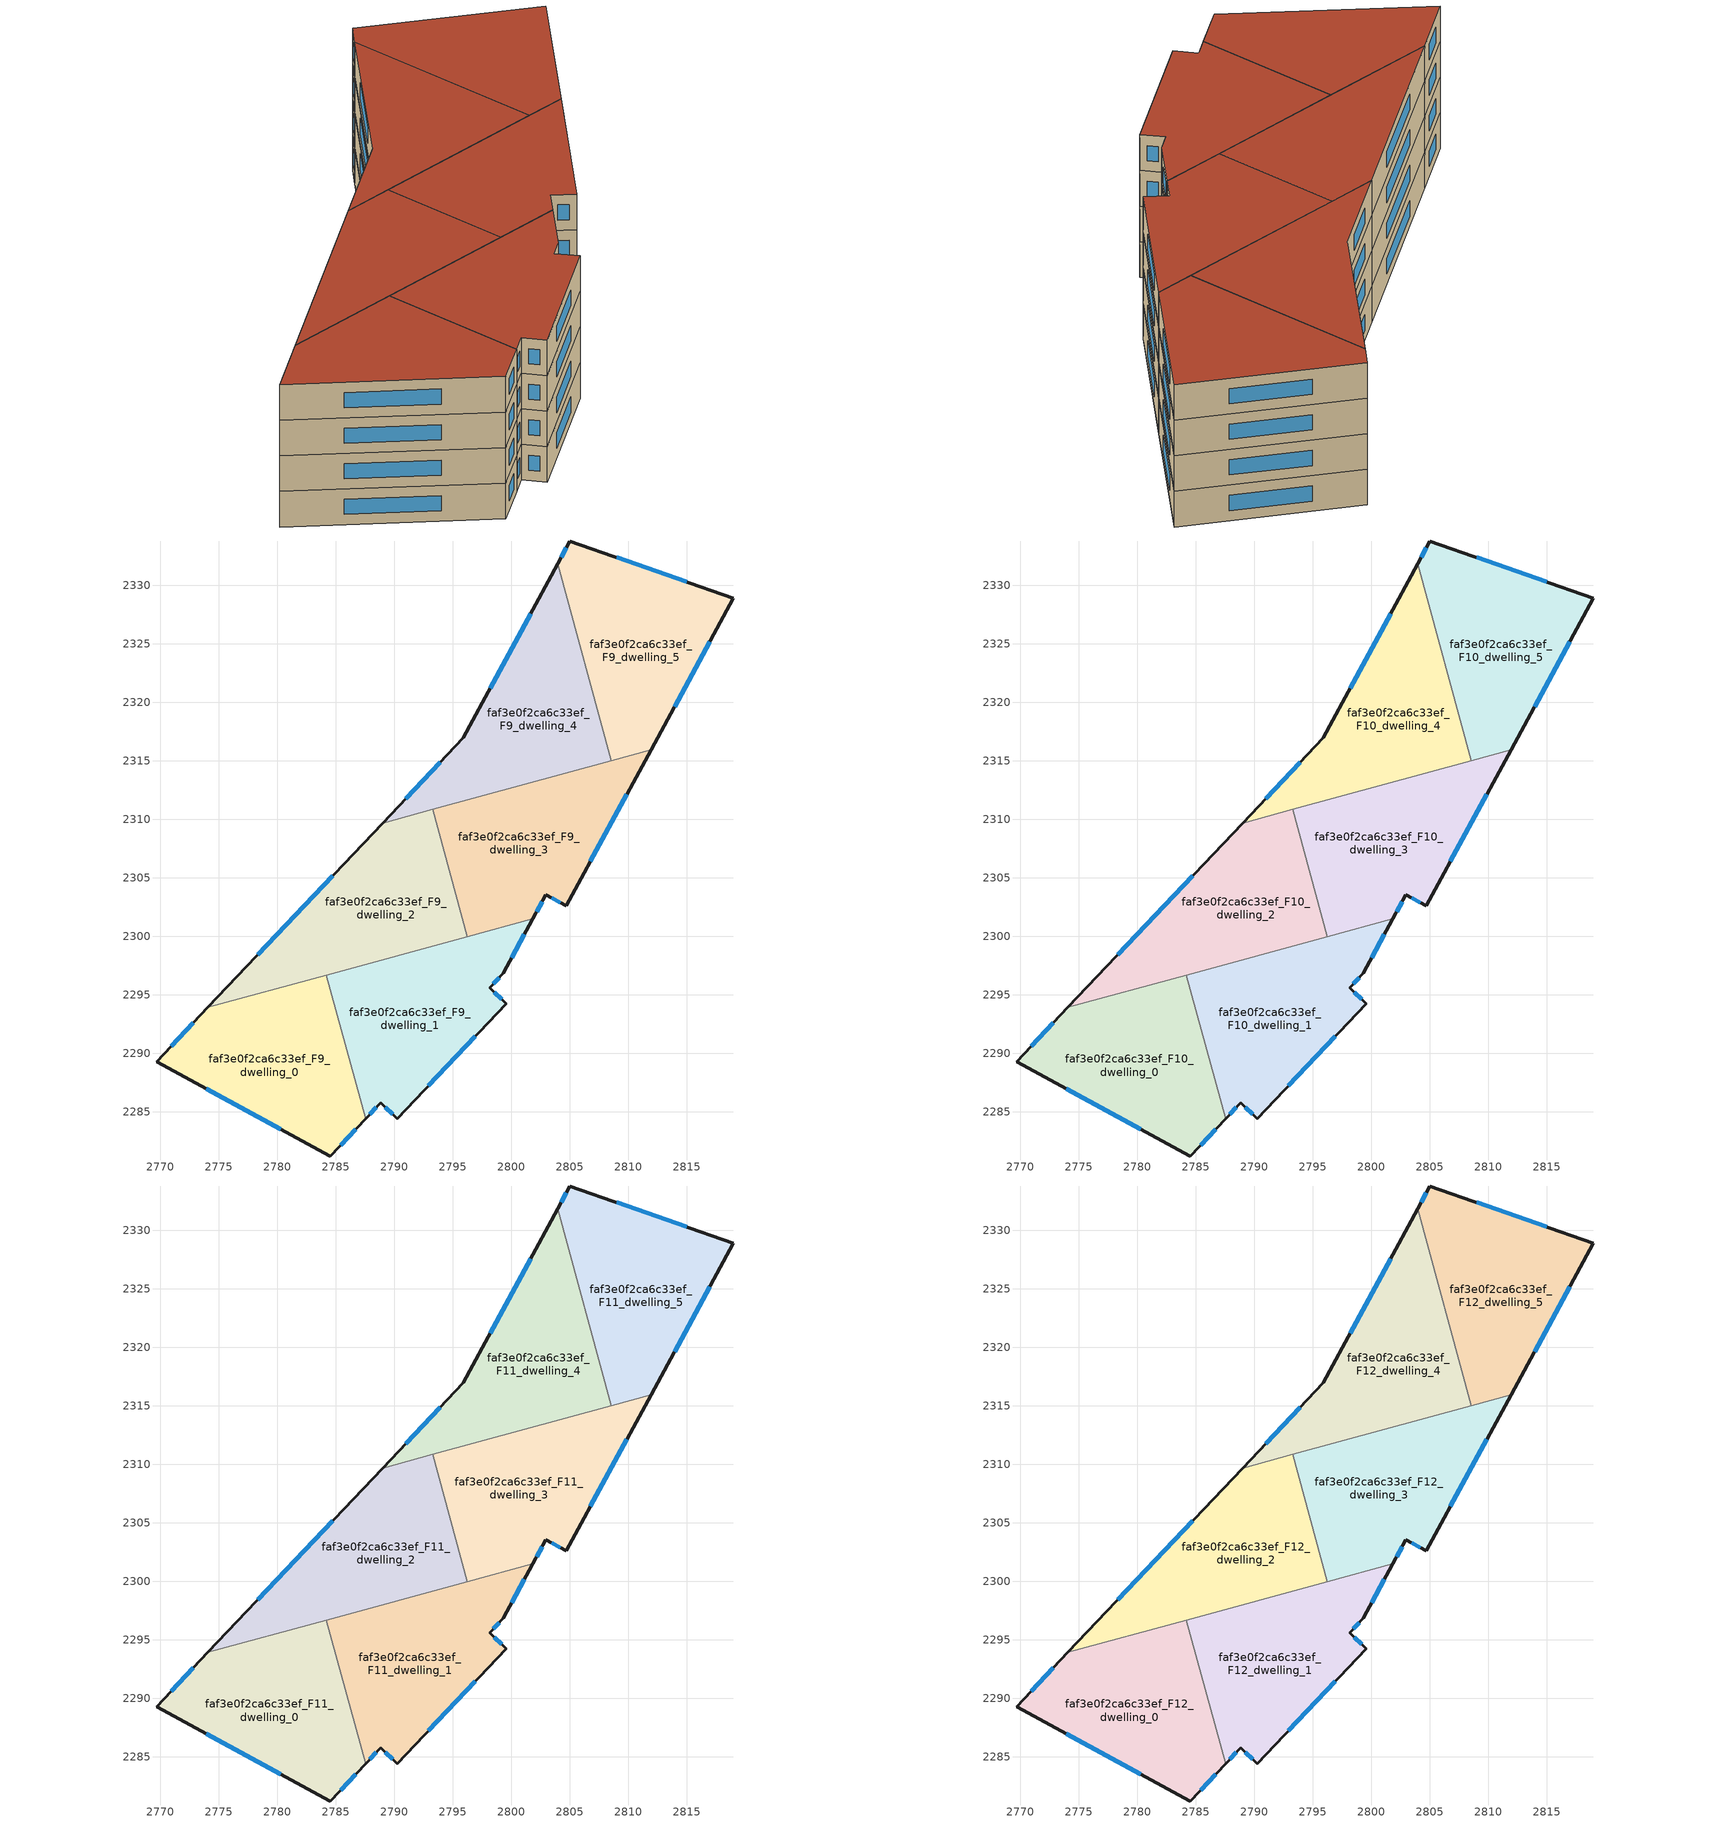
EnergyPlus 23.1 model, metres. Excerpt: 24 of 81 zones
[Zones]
faf3e0f2ca6c33ef_F9_dwelling_0
 floor to faf3e0f2ca6c33ef_F8_dwelling_0 (EU_floor_Construction): 2784.21,2296.68 2787.56,2284.4 2784.55,2281.22 2769.7,2289.29 2774.08,2293.91 z27
 wall outside (EU_wall_Construction): 2774.08,2293.91 2769.7,2289.29 2784.55,2281.22 2787.56,2284.4 z27:30
 wall to faf3e0f2ca6c33ef_F9_dwelling_1 (EU_wall_Construction): 2787.56,2284.4 2784.21,2296.68 z27:30
 wall to faf3e0f2ca6c33ef_F9_dwelling_2 (EU_wall_Construction): 2784.21,2296.68 2774.08,2293.91 z27:30
 window (EU_Window_Construction): 2772.83,2292.59 2770.95,2290.61 / 2785.41,2282.13 2786.7,2283.49 / 2773.94,2286.98 2780.31,2283.53 z27.86:29.14
faf3e0f2ca6c33ef_F9_dwelling_1
 floor to faf3e0f2ca6c33ef_F8_dwelling_1 (EU_floor_Construction): 2801.85,2301.49 2799.31,2296.83 2798.15,2295.59 2799.59,2294.25 2790.26,2284.4 2788.85,2285.76 2787.56,2284.4 2784.21,2296.68 z27
 wall outside (EU_wall_Construction): 2787.56,2284.4 2788.85,2285.76 2790.26,2284.4 2799.59,2294.25 2798.15,2295.59 2799.31,2296.83 2801.85,2301.49 z27:30
 wall to faf3e0f2ca6c33ef_F9_dwelling_3 (EU_wall_Construction): 2801.85,2301.49 2796.25,2299.96 z27:30
 wall to faf3e0f2ca6c33ef_F9_dwelling_2 (EU_wall_Construction): 2796.25,2299.96 2784.21,2296.68 z27:30
 window (EU_Window_Construction): 2792.93,2287.22 2796.93,2291.44 / 2789.25,2285.37 2789.86,2284.79 / 2787.93,2284.79 2788.48,2285.37 / 2800.04,2298.16 2801.12,2300.16 / 2798.48,2295.94 2798.98,2296.47 / 2799.18,2294.63 2798.56,2295.21 z27.86:29.14
faf3e0f2ca6c33ef_F9_dwelling_2
 floor to faf3e0f2ca6c33ef_F8_dwelling_2 (EU_floor_Construction): 2793.28,2310.84 2796.25,2299.96 2774.08,2293.91 2789.01,2309.68 z27
 wall outside (EU_wall_Construction): 2789.01,2309.68 2774.08,2293.91 z27:30
 wall to faf3e0f2ca6c33ef_F9_dwelling_3 (EU_wall_Construction): 2796.25,2299.96 2793.28,2310.84 z27:30
 wall to faf3e0f2ca6c33ef_F9_dwelling_4 (EU_wall_Construction): 2793.28,2310.84 2789.01,2309.68 z27:30
 window (EU_Window_Construction): 2784.74,2305.17 2778.35,2298.42 z27.86:29.14
faf3e0f2ca6c33ef_F9_dwelling_3
 floor to faf3e0f2ca6c33ef_F8_dwelling_3 (EU_floor_Construction): 2811.95,2315.93 2804.7,2302.6 2802.97,2303.54 2801.85,2301.49 2796.25,2299.96 2793.28,2310.84 z27
 wall outside (EU_wall_Construction): 2801.85,2301.49 2802.97,2303.54 2804.7,2302.6 2811.95,2315.93 z27:30
 wall to faf3e0f2ca6c33ef_F9_dwelling_5 (EU_wall_Construction): 2811.95,2315.93 2808.54,2315.01 z27:30
 wall to faf3e0f2ca6c33ef_F9_dwelling_4 (EU_wall_Construction): 2808.54,2315.01 2793.28,2310.84 z27:30
 window (EU_Window_Construction): 2803.46,2303.27 2804.21,2302.87 / 2802.17,2302.07 2802.65,2302.95 / 2806.77,2306.41 2809.88,2312.13 z27.86:29.14
faf3e0f2ca6c33ef_F9_dwelling_4
 floor to faf3e0f2ca6c33ef_F8_dwelling_4 (EU_floor_Construction): 2803.96,2331.82 2808.54,2315.01 2789.01,2309.68 2795.9,2316.95 z27
 wall outside (EU_wall_Construction): 2803.96,2331.82 2795.9,2316.95 2789.01,2309.68 z27:30
 wall to faf3e0f2ca6c33ef_F9_dwelling_5 (EU_wall_Construction): 2808.54,2315.01 2803.96,2331.82 z27:30
 window (EU_Window_Construction): 2801.66,2327.57 2798.2,2321.2 / 2793.93,2314.88 2790.98,2311.76 z27.86:29.14
faf3e0f2ca6c33ef_F9_dwelling_5
 floor to faf3e0f2ca6c33ef_F8_dwelling_5 (EU_floor_Construction): 2818.98,2328.88 2811.95,2315.93 2808.54,2315.01 2803.96,2331.82 2805.02,2333.78 z27
 wall outside (EU_wall_Construction): 2811.95,2315.93 2818.98,2328.88 2805.02,2333.78 2803.96,2331.82 z27:30
 window (EU_Window_Construction): 2804.72,2333.22 2804.26,2332.38 / 2814.99,2330.28 2809.01,2332.38 / 2813.96,2319.63 2816.97,2325.18 z27.86:29.14
faf3e0f2ca6c33ef_F10_dwelling_0
 floor to faf3e0f2ca6c33ef_F9_dwelling_0 (EU_floor_Construction): 2784.21,2296.68 2787.56,2284.4 2784.55,2281.22 2769.7,2289.29 2774.08,2293.91 z30
 wall outside (EU_wall_Construction): 2774.08,2293.91 2769.7,2289.29 2784.55,2281.22 2787.56,2284.4 z30:33
 wall to faf3e0f2ca6c33ef_F10_dwelling_1 (EU_wall_Construction): 2787.56,2284.4 2784.21,2296.68 z30:33
 wall to faf3e0f2ca6c33ef_F10_dwelling_2 (EU_wall_Construction): 2784.21,2296.68 2774.08,2293.91 z30:33
 window (EU_Window_Construction): 2772.83,2292.59 2770.95,2290.61 / 2785.41,2282.13 2786.7,2283.49 / 2773.94,2286.98 2780.31,2283.53 z30.86:32.14
faf3e0f2ca6c33ef_F10_dwelling_1
 floor to faf3e0f2ca6c33ef_F9_dwelling_1 (EU_floor_Construction): 2801.85,2301.49 2799.31,2296.83 2798.15,2295.59 2799.59,2294.25 2790.26,2284.4 2788.85,2285.76 2787.56,2284.4 2784.21,2296.68 z30
 wall outside (EU_wall_Construction): 2787.56,2284.4 2788.85,2285.76 2790.26,2284.4 2799.59,2294.25 2798.15,2295.59 2799.31,2296.83 2801.85,2301.49 z30:33
 wall to faf3e0f2ca6c33ef_F10_dwelling_3 (EU_wall_Construction): 2801.85,2301.49 2796.25,2299.96 z30:33
 wall to faf3e0f2ca6c33ef_F10_dwelling_2 (EU_wall_Construction): 2796.25,2299.96 2784.21,2296.68 z30:33
 window (EU_Window_Construction): 2792.93,2287.22 2796.93,2291.44 / 2789.25,2285.37 2789.86,2284.79 / 2787.93,2284.79 2788.48,2285.37 / 2800.04,2298.16 2801.12,2300.16 / 2798.48,2295.94 2798.98,2296.47 / 2799.18,2294.63 2798.56,2295.21 z30.86:32.14
faf3e0f2ca6c33ef_F10_dwelling_2
 floor to faf3e0f2ca6c33ef_F9_dwelling_2 (EU_floor_Construction): 2793.28,2310.84 2796.25,2299.96 2774.08,2293.91 2789.01,2309.68 z30
 wall outside (EU_wall_Construction): 2789.01,2309.68 2774.08,2293.91 z30:33
 wall to faf3e0f2ca6c33ef_F10_dwelling_3 (EU_wall_Construction): 2796.25,2299.96 2793.28,2310.84 z30:33
 wall to faf3e0f2ca6c33ef_F10_dwelling_4 (EU_wall_Construction): 2793.28,2310.84 2789.01,2309.68 z30:33
 window (EU_Window_Construction): 2784.74,2305.17 2778.35,2298.42 z30.86:32.14
faf3e0f2ca6c33ef_F10_dwelling_3
 floor to faf3e0f2ca6c33ef_F9_dwelling_3 (EU_floor_Construction): 2811.95,2315.93 2804.7,2302.6 2802.97,2303.54 2801.85,2301.49 2796.25,2299.96 2793.28,2310.84 z30
 wall outside (EU_wall_Construction): 2801.85,2301.49 2802.97,2303.54 2804.7,2302.6 2811.95,2315.93 z30:33
 wall to faf3e0f2ca6c33ef_F10_dwelling_5 (EU_wall_Construction): 2811.95,2315.93 2808.54,2315.01 z30:33
 wall to faf3e0f2ca6c33ef_F10_dwelling_4 (EU_wall_Construction): 2808.54,2315.01 2793.28,2310.84 z30:33
 window (EU_Window_Construction): 2803.46,2303.27 2804.21,2302.87 / 2802.17,2302.07 2802.65,2302.95 / 2806.77,2306.41 2809.88,2312.13 z30.86:32.14
faf3e0f2ca6c33ef_F10_dwelling_4
 floor to faf3e0f2ca6c33ef_F9_dwelling_4 (EU_floor_Construction): 2803.96,2331.82 2808.54,2315.01 2789.01,2309.68 2795.9,2316.95 z30
 wall outside (EU_wall_Construction): 2803.96,2331.82 2795.9,2316.95 2789.01,2309.68 z30:33
 wall to faf3e0f2ca6c33ef_F10_dwelling_5 (EU_wall_Construction): 2808.54,2315.01 2803.96,2331.82 z30:33
 window (EU_Window_Construction): 2801.66,2327.57 2798.2,2321.2 / 2793.93,2314.88 2790.98,2311.76 z30.86:32.14
faf3e0f2ca6c33ef_F10_dwelling_5
 floor to faf3e0f2ca6c33ef_F9_dwelling_5 (EU_floor_Construction): 2818.98,2328.88 2811.95,2315.93 2808.54,2315.01 2803.96,2331.82 2805.02,2333.78 z30
 wall outside (EU_wall_Construction): 2811.95,2315.93 2818.98,2328.88 2805.02,2333.78 2803.96,2331.82 z30:33
 window (EU_Window_Construction): 2804.72,2333.22 2804.26,2332.38 / 2814.99,2330.28 2809.01,2332.38 / 2813.96,2319.63 2816.97,2325.18 z30.86:32.14
faf3e0f2ca6c33ef_F11_dwelling_0
 floor to faf3e0f2ca6c33ef_F10_dwelling_0 (EU_floor_Construction): 2784.21,2296.68 2787.56,2284.4 2784.55,2281.22 2769.7,2289.29 2774.08,2293.91 z33
 wall outside (EU_wall_Construction): 2774.08,2293.91 2769.7,2289.29 2784.55,2281.22 2787.56,2284.4 z33:36
 wall to faf3e0f2ca6c33ef_F11_dwelling_1 (EU_wall_Construction): 2787.56,2284.4 2784.21,2296.68 z33:36
 wall to faf3e0f2ca6c33ef_F11_dwelling_2 (EU_wall_Construction): 2784.21,2296.68 2774.08,2293.91 z33:36
 window (EU_Window_Construction): 2772.83,2292.59 2770.95,2290.61 / 2785.41,2282.13 2786.7,2283.49 / 2773.94,2286.98 2780.31,2283.53 z33.86:35.14
faf3e0f2ca6c33ef_F11_dwelling_1
 floor to faf3e0f2ca6c33ef_F10_dwelling_1 (EU_floor_Construction): 2801.85,2301.49 2799.31,2296.83 2798.15,2295.59 2799.59,2294.25 2790.26,2284.4 2788.85,2285.76 2787.56,2284.4 2784.21,2296.68 z33
 wall outside (EU_wall_Construction): 2787.56,2284.4 2788.85,2285.76 2790.26,2284.4 2799.59,2294.25 2798.15,2295.59 2799.31,2296.83 2801.85,2301.49 z33:36
 wall to faf3e0f2ca6c33ef_F11_dwelling_3 (EU_wall_Construction): 2801.85,2301.49 2796.25,2299.96 z33:36
 wall to faf3e0f2ca6c33ef_F11_dwelling_2 (EU_wall_Construction): 2796.25,2299.96 2784.21,2296.68 z33:36
 window (EU_Window_Construction): 2792.93,2287.22 2796.93,2291.44 / 2789.25,2285.37 2789.86,2284.79 / 2787.93,2284.79 2788.48,2285.37 / 2800.04,2298.16 2801.12,2300.16 / 2798.48,2295.94 2798.98,2296.47 / 2799.18,2294.63 2798.56,2295.21 z33.86:35.14
faf3e0f2ca6c33ef_F11_dwelling_2
 floor to faf3e0f2ca6c33ef_F10_dwelling_2 (EU_floor_Construction): 2793.28,2310.84 2796.25,2299.96 2774.08,2293.91 2789.01,2309.68 z33
 wall outside (EU_wall_Construction): 2789.01,2309.68 2774.08,2293.91 z33:36
 wall to faf3e0f2ca6c33ef_F11_dwelling_3 (EU_wall_Construction): 2796.25,2299.96 2793.28,2310.84 z33:36
 wall to faf3e0f2ca6c33ef_F11_dwelling_4 (EU_wall_Construction): 2793.28,2310.84 2789.01,2309.68 z33:36
 window (EU_Window_Construction): 2784.74,2305.17 2778.35,2298.42 z33.86:35.14
faf3e0f2ca6c33ef_F11_dwelling_3
 floor to faf3e0f2ca6c33ef_F10_dwelling_3 (EU_floor_Construction): 2811.95,2315.93 2804.7,2302.6 2802.97,2303.54 2801.85,2301.49 2796.25,2299.96 2793.28,2310.84 z33
 wall outside (EU_wall_Construction): 2801.85,2301.49 2802.97,2303.54 2804.7,2302.6 2811.95,2315.93 z33:36
 wall to faf3e0f2ca6c33ef_F11_dwelling_5 (EU_wall_Construction): 2811.95,2315.93 2808.54,2315.01 z33:36
 wall to faf3e0f2ca6c33ef_F11_dwelling_4 (EU_wall_Construction): 2808.54,2315.01 2793.28,2310.84 z33:36
 window (EU_Window_Construction): 2803.46,2303.27 2804.21,2302.87 / 2802.17,2302.07 2802.65,2302.95 / 2806.77,2306.41 2809.88,2312.13 z33.86:35.14
faf3e0f2ca6c33ef_F11_dwelling_4
 floor to faf3e0f2ca6c33ef_F10_dwelling_4 (EU_floor_Construction): 2803.96,2331.82 2808.54,2315.01 2789.01,2309.68 2795.9,2316.95 z33
 wall outside (EU_wall_Construction): 2803.96,2331.82 2795.9,2316.95 2789.01,2309.68 z33:36
 wall to faf3e0f2ca6c33ef_F11_dwelling_5 (EU_wall_Construction): 2808.54,2315.01 2803.96,2331.82 z33:36
 window (EU_Window_Construction): 2801.66,2327.57 2798.2,2321.2 / 2793.93,2314.88 2790.98,2311.76 z33.86:35.14
faf3e0f2ca6c33ef_F11_dwelling_5
 floor to faf3e0f2ca6c33ef_F10_dwelling_5 (EU_floor_Construction): 2818.98,2328.88 2811.95,2315.93 2808.54,2315.01 2803.96,2331.82 2805.02,2333.78 z33
 wall outside (EU_wall_Construction): 2811.95,2315.93 2818.98,2328.88 2805.02,2333.78 2803.96,2331.82 z33:36
 window (EU_Window_Construction): 2804.72,2333.22 2804.26,2332.38 / 2814.99,2330.28 2809.01,2332.38 / 2813.96,2319.63 2816.97,2325.18 z33.86:35.14
faf3e0f2ca6c33ef_F12_dwelling_0
 floor to faf3e0f2ca6c33ef_F11_dwelling_0 (EU_floor_Construction): 2784.21,2296.68 2787.56,2284.4 2784.55,2281.22 2769.7,2289.29 2774.08,2293.91 z36
 wall outside (EU_wall_Construction): 2774.08,2293.91 2769.7,2289.29 2784.55,2281.22 2787.56,2284.4 z36:39
 wall to faf3e0f2ca6c33ef_F12_dwelling_1 (EU_wall_Construction): 2787.56,2284.4 2784.21,2296.68 z36:39
 wall to faf3e0f2ca6c33ef_F12_dwelling_2 (EU_wall_Construction): 2784.21,2296.68 2774.08,2293.91 z36:39
 window (EU_Window_Construction): 2772.83,2292.59 2770.95,2290.61 / 2785.41,2282.13 2786.7,2283.49 / 2773.94,2286.98 2780.31,2283.53 z36.86:38.14
 roof outside (EU_roof_Construction): 2784.55,2281.22 2787.56,2284.4 2784.21,2296.68 2774.08,2293.91 2769.7,2289.29 z39
faf3e0f2ca6c33ef_F12_dwelling_1
 floor to faf3e0f2ca6c33ef_F11_dwelling_1 (EU_floor_Construction): 2801.85,2301.49 2799.31,2296.83 2798.15,2295.59 2799.59,2294.25 2790.26,2284.4 2788.85,2285.76 2787.56,2284.4 2784.21,2296.68 z36
 wall outside (EU_wall_Construction): 2787.56,2284.4 2788.85,2285.76 2790.26,2284.4 2799.59,2294.25 2798.15,2295.59 2799.31,2296.83 2801.85,2301.49 z36:39
 wall to faf3e0f2ca6c33ef_F12_dwelling_3 (EU_wall_Construction): 2801.85,2301.49 2796.25,2299.96 z36:39
 wall to faf3e0f2ca6c33ef_F12_dwelling_2 (EU_wall_Construction): 2796.25,2299.96 2784.21,2296.68 z36:39
 window (EU_Window_Construction): 2792.93,2287.22 2796.93,2291.44 / 2789.25,2285.37 2789.86,2284.79 / 2787.93,2284.79 2788.48,2285.37 / 2800.04,2298.16 2801.12,2300.16 / 2798.48,2295.94 2798.98,2296.47 / 2799.18,2294.63 2798.56,2295.21 z36.86:38.14
 roof outside (EU_roof_Construction): 2799.59,2294.25 2798.15,2295.59 2799.31,2296.83 2801.85,2301.49 2784.21,2296.68 2787.56,2284.4 2788.85,2285.76 2790.26,2284.4 z39
faf3e0f2ca6c33ef_F12_dwelling_2
 floor to faf3e0f2ca6c33ef_F11_dwelling_2 (EU_floor_Construction): 2793.28,2310.84 2796.25,2299.96 2774.08,2293.91 2789.01,2309.68 z36
 wall outside (EU_wall_Construction): 2789.01,2309.68 2774.08,2293.91 z36:39
 wall to faf3e0f2ca6c33ef_F12_dwelling_3 (EU_wall_Construction): 2796.25,2299.96 2793.28,2310.84 z36:39
 wall to faf3e0f2ca6c33ef_F12_dwelling_4 (EU_wall_Construction): 2793.28,2310.84 2789.01,2309.68 z36:39
 window (EU_Window_Construction): 2784.74,2305.17 2778.35,2298.42 z36.86:38.14
 roof outside (EU_roof_Construction): 2796.25,2299.96 2793.28,2310.84 2789.01,2309.68 2774.08,2293.91 z39
faf3e0f2ca6c33ef_F12_dwelling_3
 floor to faf3e0f2ca6c33ef_F11_dwelling_3 (EU_floor_Construction): 2811.95,2315.93 2804.7,2302.6 2802.97,2303.54 2801.85,2301.49 2796.25,2299.96 2793.28,2310.84 z36
 wall outside (EU_wall_Construction): 2801.85,2301.49 2802.97,2303.54 2804.7,2302.6 2811.95,2315.93 z36:39
 wall to faf3e0f2ca6c33ef_F12_dwelling_5 (EU_wall_Construction): 2811.95,2315.93 2808.54,2315.01 z36:39
 wall to faf3e0f2ca6c33ef_F12_dwelling_4 (EU_wall_Construction): 2808.54,2315.01 2793.28,2310.84 z36:39
 window (EU_Window_Construction): 2803.46,2303.27 2804.21,2302.87 / 2802.17,2302.07 2802.65,2302.95 / 2806.77,2306.41 2809.88,2312.13 z36.86:38.14
 roof outside (EU_roof_Construction): 2804.7,2302.6 2811.95,2315.93 2793.28,2310.84 2796.25,2299.96 2801.85,2301.49 2802.97,2303.54 z39
faf3e0f2ca6c33ef_F12_dwelling_4
 floor to faf3e0f2ca6c33ef_F11_dwelling_4 (EU_floor_Construction): 2803.96,2331.82 2808.54,2315.01 2789.01,2309.68 2795.9,2316.95 z36
 wall outside (EU_wall_Construction): 2803.96,2331.82 2795.9,2316.95 2789.01,2309.68 z36:39
 wall to faf3e0f2ca6c33ef_F12_dwelling_5 (EU_wall_Construction): 2808.54,2315.01 2803.96,2331.82 z36:39
 window (EU_Window_Construction): 2801.66,2327.57 2798.2,2321.2 / 2793.93,2314.88 2790.98,2311.76 z36.86:38.14
 roof outside (EU_roof_Construction): 2808.54,2315.01 2803.96,2331.82 2795.9,2316.95 2789.01,2309.68 z39
faf3e0f2ca6c33ef_F12_dwelling_5
 floor to faf3e0f2ca6c33ef_F11_dwelling_5 (EU_floor_Construction): 2818.98,2328.88 2811.95,2315.93 2808.54,2315.01 2803.96,2331.82 2805.02,2333.78 z36
 wall outside (EU_wall_Construction): 2811.95,2315.93 2818.98,2328.88 2805.02,2333.78 2803.96,2331.82 z36:39
 window (EU_Window_Construction): 2804.72,2333.22 2804.26,2332.38 / 2814.99,2330.28 2809.01,2332.38 / 2813.96,2319.63 2816.97,2325.18 z36.86:38.14
 roof outside (EU_roof_Construction): 2811.95,2315.93 2818.98,2328.88 2805.02,2333.78 2803.96,2331.82 2808.54,2315.01 z39
[Building]
EU S2 Campaign: North Axis=0; Terrain=City; Solar Distribution=FullExterior
[Site:Location]
Helsinki-Vantaa.AP: Latitude=60.317; Longitude=24.963; Time Zone=2; Elevation=54.6
[SizingPeriod:WeatherFileDays]
AnnualSizingPeriod: Begin Month=1; Begin Day of Month=1; End Month=12; End Day of Month=31; Day of Week for Start Day=Monday; Use Weather File Daylight Saving Period=No; Use Weather File Rain and Snow Indicators=No
[MATERIAL]
EU_InternalMass_Material: Roughness=MediumRough; Thickness=0.1; Conductivity=1; Density=1800; Specific Heat=900; Thermal Absorptance=0.9; Solar Absorptance=0.7; Visible Absorptance=0.7
[MATERIAL:NOMASS] Roughness=MediumRough; Thermal Absorptance=0.9; Solar Absorptance=0.7; Visible Absorptance=0.7
Name | Thermal Resistance
EU_wall_NoMass | 5.91765
EU_roof_NoMass | 11.1778
EU_floor_NoMass | 6.2875
[WINDOWMATERIAL:SIMPLEGLAZINGSYSTEM]
EU_Window_SimpleGlazing: UFactor=0.994035; Solar Heat Gain Coefficient=0.7; Visible Transmittance=0.7
[CONSTRUCTION]
EU_wall_Construction: EU_wall_NoMass
EU_roof_Construction: EU_roof_NoMass
EU_floor_Construction: EU_floor_NoMass
EU_Window_Construction: EU_Window_SimpleGlazing
EU_InternalMass_Construction: EU_InternalMass_Material
[ZONE] Type=1; Multiplier=1; Ceiling Height=autocalculate; Floor Area=autocalculate; Part of Total Floor Area=Yes
Name | Volume
faf3e0f2ca6c33ef_F9_dwelling_0; faf3e0f2ca6c33ef_F10_dwelling_0; faf3e0f2ca6c33ef_F11_dwelling_0; faf3e0f2ca6c33ef_F12_dwelling_0 | 463.674
faf3e0f2ca6c33ef_F9_dwelling_1; faf3e0f2ca6c33ef_F10_dwelling_1; faf3e0f2ca6c33ef_F11_dwelling_1; faf3e0f2ca6c33ef_F12_dwelling_1 | 463.696
faf3e0f2ca6c33ef_F9_dwelling_2; faf3e0f2ca6c33ef_F10_dwelling_2; faf3e0f2ca6c33ef_F11_dwelling_2; faf3e0f2ca6c33ef_F12_dwelling_2 | 463.676
faf3e0f2ca6c33ef_F9_dwelling_3; faf3e0f2ca6c33ef_F10_dwelling_3; faf3e0f2ca6c33ef_F11_dwelling_3; faf3e0f2ca6c33ef_F12_dwelling_3 | 463.707
faf3e0f2ca6c33ef_F9_dwelling_4; faf3e0f2ca6c33ef_F10_dwelling_4; faf3e0f2ca6c33ef_F11_dwelling_4; faf3e0f2ca6c33ef_F12_dwelling_4 | 463.689
faf3e0f2ca6c33ef_F9_dwelling_5; faf3e0f2ca6c33ef_F10_dwelling_5; faf3e0f2ca6c33ef_F11_dwelling_5; faf3e0f2ca6c33ef_F12_dwelling_5 | 463.657
[INTERNALMASS] Construction=EU_InternalMass_Construction
Name | Zone or ZoneList | Surface Area
faf3e0f2ca6c33ef_F9_dwelling_0_EU_InternalMass | faf3e0f2ca6c33ef_F9_dwelling_0 | 154.558
faf3e0f2ca6c33ef_F9_dwelling_1_EU_InternalMass | faf3e0f2ca6c33ef_F9_dwelling_1 | 154.565
faf3e0f2ca6c33ef_F9_dwelling_2_EU_InternalMass | faf3e0f2ca6c33ef_F9_dwelling_2 | 154.555
faf3e0f2ca6c33ef_F9_dwelling_3_EU_InternalMass | faf3e0f2ca6c33ef_F9_dwelling_3 | 154.567
faf3e0f2ca6c33ef_F9_dwelling_4_EU_InternalMass | faf3e0f2ca6c33ef_F9_dwelling_4 | 154.56
faf3e0f2ca6c33ef_F9_dwelling_5_EU_InternalMass | faf3e0f2ca6c33ef_F9_dwelling_5 | 154.55
faf3e0f2ca6c33ef_F10_dwelling_0_EU_InternalMass | faf3e0f2ca6c33ef_F10_dwelling_0 | 154.558
faf3e0f2ca6c33ef_F10_dwelling_1_EU_InternalMass | faf3e0f2ca6c33ef_F10_dwelling_1 | 154.565
faf3e0f2ca6c33ef_F10_dwelling_2_EU_InternalMass | faf3e0f2ca6c33ef_F10_dwelling_2 | 154.555
faf3e0f2ca6c33ef_F10_dwelling_3_EU_InternalMass | faf3e0f2ca6c33ef_F10_dwelling_3 | 154.567
faf3e0f2ca6c33ef_F10_dwelling_4_EU_InternalMass | faf3e0f2ca6c33ef_F10_dwelling_4 | 154.56
faf3e0f2ca6c33ef_F10_dwelling_5_EU_InternalMass | faf3e0f2ca6c33ef_F10_dwelling_5 | 154.55
faf3e0f2ca6c33ef_F11_dwelling_0_EU_InternalMass | faf3e0f2ca6c33ef_F11_dwelling_0 | 154.558
faf3e0f2ca6c33ef_F11_dwelling_1_EU_InternalMass | faf3e0f2ca6c33ef_F11_dwelling_1 | 154.565
faf3e0f2ca6c33ef_F11_dwelling_2_EU_InternalMass | faf3e0f2ca6c33ef_F11_dwelling_2 | 154.555
faf3e0f2ca6c33ef_F11_dwelling_3_EU_InternalMass | faf3e0f2ca6c33ef_F11_dwelling_3 | 154.567
faf3e0f2ca6c33ef_F11_dwelling_4_EU_InternalMass | faf3e0f2ca6c33ef_F11_dwelling_4 | 154.56
faf3e0f2ca6c33ef_F11_dwelling_5_EU_InternalMass | faf3e0f2ca6c33ef_F11_dwelling_5 | 154.55
faf3e0f2ca6c33ef_F12_dwelling_0_EU_InternalMass | faf3e0f2ca6c33ef_F12_dwelling_0 | 154.558
faf3e0f2ca6c33ef_F12_dwelling_1_EU_InternalMass | faf3e0f2ca6c33ef_F12_dwelling_1 | 154.565
faf3e0f2ca6c33ef_F12_dwelling_2_EU_InternalMass | faf3e0f2ca6c33ef_F12_dwelling_2 | 154.555
faf3e0f2ca6c33ef_F12_dwelling_3_EU_InternalMass | faf3e0f2ca6c33ef_F12_dwelling_3 | 154.567
faf3e0f2ca6c33ef_F12_dwelling_4_EU_InternalMass | faf3e0f2ca6c33ef_F12_dwelling_4 | 154.56
faf3e0f2ca6c33ef_F12_dwelling_5_EU_InternalMass | faf3e0f2ca6c33ef_F12_dwelling_5 | 154.55
[OTHEREQUIPMENT] Fuel Type=Electricity; Design Level Calculation Method=Watts/Area; Power per Zone Floor Area=1; Fraction Latent=0; Fraction Radiant=0; Fraction Lost=0; Carbon Dioxide Generation Rate=0; EndUse Subcategory=EU_Step8_InternalGains
Name | Zone or ZoneList or Space or SpaceList | Schedule
EU_Step8_InternalGain_faf3e0f2ca6c33ef_F9_dwelling_0_f000 | faf3e0f2ca6c33ef_F9_dwelling_0 | EU_Step8_GainSchedule_faf3e0f2ca6c33ef_F9_dwelling_0_f000
EU_Step8_InternalGain_faf3e0f2ca6c33ef_F9_dwelling_1_f000 | faf3e0f2ca6c33ef_F9_dwelling_1 | EU_Step8_GainSchedule_faf3e0f2ca6c33ef_F9_dwelling_1_f000
EU_Step8_InternalGain_faf3e0f2ca6c33ef_F9_dwelling_2_f000 | faf3e0f2ca6c33ef_F9_dwelling_2 | EU_Step8_GainSchedule_faf3e0f2ca6c33ef_F9_dwelling_2_f000
EU_Step8_InternalGain_faf3e0f2ca6c33ef_F9_dwelling_3_f000 | faf3e0f2ca6c33ef_F9_dwelling_3 | EU_Step8_GainSchedule_faf3e0f2ca6c33ef_F9_dwelling_3_f000
EU_Step8_InternalGain_faf3e0f2ca6c33ef_F9_dwelling_4_f000 | faf3e0f2ca6c33ef_F9_dwelling_4 | EU_Step8_GainSchedule_faf3e0f2ca6c33ef_F9_dwelling_4_f000
EU_Step8_InternalGain_faf3e0f2ca6c33ef_F9_dwelling_5_f000 | faf3e0f2ca6c33ef_F9_dwelling_5 | EU_Step8_GainSchedule_faf3e0f2ca6c33ef_F9_dwelling_5_f000
EU_Step8_InternalGain_faf3e0f2ca6c33ef_F10_dwelling_0_f000 | faf3e0f2ca6c33ef_F10_dwelling_0 | EU_Step8_GainSchedule_faf3e0f2ca6c33ef_F10_dwelling_0_f000
EU_Step8_InternalGain_faf3e0f2ca6c33ef_F10_dwelling_1_f000 | faf3e0f2ca6c33ef_F10_dwelling_1 | EU_Step8_GainSchedule_faf3e0f2ca6c33ef_F10_dwelling_1_f000
EU_Step8_InternalGain_faf3e0f2ca6c33ef_F10_dwelling_2_f000 | faf3e0f2ca6c33ef_F10_dwelling_2 | EU_Step8_GainSchedule_faf3e0f2ca6c33ef_F10_dwelling_2_f000
EU_Step8_InternalGain_faf3e0f2ca6c33ef_F10_dwelling_3_f000 | faf3e0f2ca6c33ef_F10_dwelling_3 | EU_Step8_GainSchedule_faf3e0f2ca6c33ef_F10_dwelling_3_f000
EU_Step8_InternalGain_faf3e0f2ca6c33ef_F10_dwelling_4_f000 | faf3e0f2ca6c33ef_F10_dwelling_4 | EU_Step8_GainSchedule_faf3e0f2ca6c33ef_F10_dwelling_4_f000
EU_Step8_InternalGain_faf3e0f2ca6c33ef_F10_dwelling_5_f000 | faf3e0f2ca6c33ef_F10_dwelling_5 | EU_Step8_GainSchedule_faf3e0f2ca6c33ef_F10_dwelling_5_f000
EU_Step8_InternalGain_faf3e0f2ca6c33ef_F11_dwelling_0_f000 | faf3e0f2ca6c33ef_F11_dwelling_0 | EU_Step8_GainSchedule_faf3e0f2ca6c33ef_F11_dwelling_0_f000
EU_Step8_InternalGain_faf3e0f2ca6c33ef_F11_dwelling_1_f000 | faf3e0f2ca6c33ef_F11_dwelling_1 | EU_Step8_GainSchedule_faf3e0f2ca6c33ef_F11_dwelling_1_f000
EU_Step8_InternalGain_faf3e0f2ca6c33ef_F11_dwelling_2_f000 | faf3e0f2ca6c33ef_F11_dwelling_2 | EU_Step8_GainSchedule_faf3e0f2ca6c33ef_F11_dwelling_2_f000
EU_Step8_InternalGain_faf3e0f2ca6c33ef_F11_dwelling_3_f000 | faf3e0f2ca6c33ef_F11_dwelling_3 | EU_Step8_GainSchedule_faf3e0f2ca6c33ef_F11_dwelling_3_f000
EU_Step8_InternalGain_faf3e0f2ca6c33ef_F11_dwelling_4_f000 | faf3e0f2ca6c33ef_F11_dwelling_4 | EU_Step8_GainSchedule_faf3e0f2ca6c33ef_F11_dwelling_4_f000
EU_Step8_InternalGain_faf3e0f2ca6c33ef_F11_dwelling_5_f000 | faf3e0f2ca6c33ef_F11_dwelling_5 | EU_Step8_GainSchedule_faf3e0f2ca6c33ef_F11_dwelling_5_f000
EU_Step8_InternalGain_faf3e0f2ca6c33ef_F12_dwelling_0_f000 | faf3e0f2ca6c33ef_F12_dwelling_0 | EU_Step8_GainSchedule_faf3e0f2ca6c33ef_F12_dwelling_0_f000
EU_Step8_InternalGain_faf3e0f2ca6c33ef_F12_dwelling_1_f000 | faf3e0f2ca6c33ef_F12_dwelling_1 | EU_Step8_GainSchedule_faf3e0f2ca6c33ef_F12_dwelling_1_f000
EU_Step8_InternalGain_faf3e0f2ca6c33ef_F12_dwelling_2_f000 | faf3e0f2ca6c33ef_F12_dwelling_2 | EU_Step8_GainSchedule_faf3e0f2ca6c33ef_F12_dwelling_2_f000
EU_Step8_InternalGain_faf3e0f2ca6c33ef_F12_dwelling_3_f000 | faf3e0f2ca6c33ef_F12_dwelling_3 | EU_Step8_GainSchedule_faf3e0f2ca6c33ef_F12_dwelling_3_f000
EU_Step8_InternalGain_faf3e0f2ca6c33ef_F12_dwelling_4_f000 | faf3e0f2ca6c33ef_F12_dwelling_4 | EU_Step8_GainSchedule_faf3e0f2ca6c33ef_F12_dwelling_4_f000
EU_Step8_InternalGain_faf3e0f2ca6c33ef_F12_dwelling_5_f000 | faf3e0f2ca6c33ef_F12_dwelling_5 | EU_Step8_GainSchedule_faf3e0f2ca6c33ef_F12_dwelling_5_f000
[ZONEVENTILATION:DESIGNFLOWRATE] Schedule=EU_AlwaysOn; Design Flow Rate Calculation Method=AirChanges/Hour; Air Changes per Hour=0.596421; Ventilation Type=Natural; Fan Pressure Rise=0; Fan Total Efficiency=1; Constant Term Coefficient=1; Temperature Term Coefficient=0; Velocity Term Coefficient=0; Velocity Squared Term Coefficient=0; Minimum Indoor Temperature=-100; Maximum Indoor Temperature=100; Delta Temperature=-100; Minimum Outdoor Temperature=-100; Maximum Outdoor Temperature=100; Maximum Wind Speed=40
Name | Zone or ZoneList or Space or SpaceList
EU_ConstantAir_faf3e0f2ca6c33ef_F9_dwelling_0 | faf3e0f2ca6c33ef_F9_dwelling_0
EU_ConstantAir_faf3e0f2ca6c33ef_F9_dwelling_1 | faf3e0f2ca6c33ef_F9_dwelling_1
EU_ConstantAir_faf3e0f2ca6c33ef_F9_dwelling_2 | faf3e0f2ca6c33ef_F9_dwelling_2
EU_ConstantAir_faf3e0f2ca6c33ef_F9_dwelling_3 | faf3e0f2ca6c33ef_F9_dwelling_3
EU_ConstantAir_faf3e0f2ca6c33ef_F9_dwelling_4 | faf3e0f2ca6c33ef_F9_dwelling_4
EU_ConstantAir_faf3e0f2ca6c33ef_F9_dwelling_5 | faf3e0f2ca6c33ef_F9_dwelling_5
EU_ConstantAir_faf3e0f2ca6c33ef_F10_dwelling_0 | faf3e0f2ca6c33ef_F10_dwelling_0
EU_ConstantAir_faf3e0f2ca6c33ef_F10_dwelling_1 | faf3e0f2ca6c33ef_F10_dwelling_1
EU_ConstantAir_faf3e0f2ca6c33ef_F10_dwelling_2 | faf3e0f2ca6c33ef_F10_dwelling_2
EU_ConstantAir_faf3e0f2ca6c33ef_F10_dwelling_3 | faf3e0f2ca6c33ef_F10_dwelling_3
EU_ConstantAir_faf3e0f2ca6c33ef_F10_dwelling_4 | faf3e0f2ca6c33ef_F10_dwelling_4
EU_ConstantAir_faf3e0f2ca6c33ef_F10_dwelling_5 | faf3e0f2ca6c33ef_F10_dwelling_5
EU_ConstantAir_faf3e0f2ca6c33ef_F11_dwelling_0 | faf3e0f2ca6c33ef_F11_dwelling_0
EU_ConstantAir_faf3e0f2ca6c33ef_F11_dwelling_1 | faf3e0f2ca6c33ef_F11_dwelling_1
EU_ConstantAir_faf3e0f2ca6c33ef_F11_dwelling_2 | faf3e0f2ca6c33ef_F11_dwelling_2
EU_ConstantAir_faf3e0f2ca6c33ef_F11_dwelling_3 | faf3e0f2ca6c33ef_F11_dwelling_3
EU_ConstantAir_faf3e0f2ca6c33ef_F11_dwelling_4 | faf3e0f2ca6c33ef_F11_dwelling_4
EU_ConstantAir_faf3e0f2ca6c33ef_F11_dwelling_5 | faf3e0f2ca6c33ef_F11_dwelling_5
EU_ConstantAir_faf3e0f2ca6c33ef_F12_dwelling_0 | faf3e0f2ca6c33ef_F12_dwelling_0
EU_ConstantAir_faf3e0f2ca6c33ef_F12_dwelling_1 | faf3e0f2ca6c33ef_F12_dwelling_1
EU_ConstantAir_faf3e0f2ca6c33ef_F12_dwelling_2 | faf3e0f2ca6c33ef_F12_dwelling_2
EU_ConstantAir_faf3e0f2ca6c33ef_F12_dwelling_3 | faf3e0f2ca6c33ef_F12_dwelling_3
EU_ConstantAir_faf3e0f2ca6c33ef_F12_dwelling_4 | faf3e0f2ca6c33ef_F12_dwelling_4
EU_ConstantAir_faf3e0f2ca6c33ef_F12_dwelling_5 | faf3e0f2ca6c33ef_F12_dwelling_5
[HVACTEMPLATE:THERMOSTAT] Constant Heating Setpoint=20; Constant Cooling Setpoint=50
EU_HeatOnly_faf3e0f2ca6c33ef_F4_dwelling_1; EU_HeatOnly_faf3e0f2ca6c33ef_F4_dwelling_2; EU_HeatOnly_faf3e0f2ca6c33ef_F4_dwelling_3; EU_HeatOnly_faf3e0f2ca6c33ef_F4_dwelling_4; EU_HeatOnly_faf3e0f2ca6c33ef_F4_dwelling_5; EU_HeatOnly_faf3e0f2ca6c33ef_F5_dwelling_0; EU_HeatOnly_faf3e0f2ca6c33ef_F5_dwelling_1; EU_HeatOnly_faf3e0f2ca6c33ef_F5_dwelling_2; EU_HeatOnly_faf3e0f2ca6c33ef_F5_dwelling_3; EU_HeatOnly_faf3e0f2ca6c33ef_F5_dwelling_4; EU_HeatOnly_faf3e0f2ca6c33ef_F5_dwelling_5; EU_HeatOnly_faf3e0f2ca6c33ef_F6_dwelling_0; EU_HeatOnly_faf3e0f2ca6c33ef_F6_dwelling_1; EU_HeatOnly_faf3e0f2ca6c33ef_F6_dwelling_2; EU_HeatOnly_faf3e0f2ca6c33ef_F6_dwelling_3; EU_HeatOnly_faf3e0f2ca6c33ef_F6_dwelling_4; EU_HeatOnly_faf3e0f2ca6c33ef_F6_dwelling_5; EU_HeatOnly_faf3e0f2ca6c33ef_F7_dwelling_0; EU_HeatOnly_faf3e0f2ca6c33ef_F7_dwelling_1; EU_HeatOnly_faf3e0f2ca6c33ef_F7_dwelling_2; EU_HeatOnly_faf3e0f2ca6c33ef_F7_dwelling_3; EU_HeatOnly_faf3e0f2ca6c33ef_F7_dwelling_4; EU_HeatOnly_faf3e0f2ca6c33ef_F7_dwelling_5; EU_HeatOnly_faf3e0f2ca6c33ef_F8_dwelling_0; EU_HeatOnly_faf3e0f2ca6c33ef_F8_dwelling_1; EU_HeatOnly_faf3e0f2ca6c33ef_F8_dwelling_2; EU_HeatOnly_faf3e0f2ca6c33ef_F8_dwelling_3; EU_HeatOnly_faf3e0f2ca6c33ef_F8_dwelling_4; EU_HeatOnly_faf3e0f2ca6c33ef_F8_dwelling_5; EU_HeatOnly_faf3e0f2ca6c33ef_F9_dwelling_0; EU_HeatOnly_faf3e0f2ca6c33ef_F9_dwelling_1; EU_HeatOnly_faf3e0f2ca6c33ef_F9_dwelling_2; EU_HeatOnly_faf3e0f2ca6c33ef_F9_dwelling_3; EU_HeatOnly_faf3e0f2ca6c33ef_F9_dwelling_4; EU_HeatOnly_faf3e0f2ca6c33ef_F9_dwelling_5; EU_HeatOnly_faf3e0f2ca6c33ef_F10_dwelling_0; EU_HeatOnly_faf3e0f2ca6c33ef_F10_dwelling_1; EU_HeatOnly_faf3e0f2ca6c33ef_F10_dwelling_2; EU_HeatOnly_faf3e0f2ca6c33ef_F10_dwelling_3; EU_HeatOnly_faf3e0f2ca6c33ef_F10_dwelling_4; EU_HeatOnly_faf3e0f2ca6c33ef_F10_dwelling_5; EU_HeatOnly_faf3e0f2ca6c33ef_F11_dwelling_0; EU_HeatOnly_faf3e0f2ca6c33ef_F11_dwelling_1; EU_HeatOnly_faf3e0f2ca6c33ef_F11_dwelling_2; EU_HeatOnly_faf3e0f2ca6c33ef_F11_dwelling_3; EU_HeatOnly_faf3e0f2ca6c33ef_F11_dwelling_4; EU_HeatOnly_faf3e0f2ca6c33ef_F11_dwelling_5; EU_HeatOnly_faf3e0f2ca6c33ef_F12_dwelling_0; EU_HeatOnly_faf3e0f2ca6c33ef_F12_dwelling_1; EU_HeatOnly_faf3e0f2ca6c33ef_F12_dwelling_2; EU_HeatOnly_faf3e0f2ca6c33ef_F12_dwelling_3; EU_HeatOnly_faf3e0f2ca6c33ef_F12_dwelling_4; EU_HeatOnly_faf3e0f2ca6c33ef_F12_dwelling_5
[HVACTEMPLATE:ZONE:IDEALLOADSAIRSYSTEM] System Availability Schedule=EU_AlwaysOn; Maximum Heating Supply Air Temperature=50; Minimum Cooling Supply Air Temperature=13; Maximum Heating Supply Air Humidity Ratio=0.0156; Minimum Cooling Supply Air Humidity Ratio=0.0077; Heating Limit=NoLimit; Cooling Limit=NoLimit; Heating Availability Schedule=EU_AlwaysOn; Cooling Availability Schedule=EU_CoolingOff; Dehumidification Control Type=ConstantSensibleHeatRatio; Cooling Sensible Heat Ratio=0.7; Dehumidification Setpoint=60; Humidification Control Type=None; Humidification Setpoint=30; Outdoor Air Method=None; Outdoor Air Flow Rate per Person=0.00944; Outdoor Air Flow Rate per Zone Floor Area=0; Outdoor Air Flow Rate per Zone=0; Demand Controlled Ventilation Type=None; Outdoor Air Economizer Type=NoEconomizer; Heat Recovery Type=None; Sensible Heat Recovery Effectiveness=0.7; Latent Heat Recovery Effectiveness=0.65
Name | Template Thermostat
faf3e0f2ca6c33ef_F9_dwelling_0 | EU_HeatOnly_faf3e0f2ca6c33ef_F9_dwelling_0
faf3e0f2ca6c33ef_F9_dwelling_1 | EU_HeatOnly_faf3e0f2ca6c33ef_F9_dwelling_1
faf3e0f2ca6c33ef_F9_dwelling_2 | EU_HeatOnly_faf3e0f2ca6c33ef_F9_dwelling_2
faf3e0f2ca6c33ef_F9_dwelling_3 | EU_HeatOnly_faf3e0f2ca6c33ef_F9_dwelling_3
faf3e0f2ca6c33ef_F9_dwelling_4 | EU_HeatOnly_faf3e0f2ca6c33ef_F9_dwelling_4
faf3e0f2ca6c33ef_F9_dwelling_5 | EU_HeatOnly_faf3e0f2ca6c33ef_F9_dwelling_5
faf3e0f2ca6c33ef_F10_dwelling_0 | EU_HeatOnly_faf3e0f2ca6c33ef_F10_dwelling_0
faf3e0f2ca6c33ef_F10_dwelling_1 | EU_HeatOnly_faf3e0f2ca6c33ef_F10_dwelling_1
faf3e0f2ca6c33ef_F10_dwelling_2 | EU_HeatOnly_faf3e0f2ca6c33ef_F10_dwelling_2
faf3e0f2ca6c33ef_F10_dwelling_3 | EU_HeatOnly_faf3e0f2ca6c33ef_F10_dwelling_3
faf3e0f2ca6c33ef_F10_dwelling_4 | EU_HeatOnly_faf3e0f2ca6c33ef_F10_dwelling_4
faf3e0f2ca6c33ef_F10_dwelling_5 | EU_HeatOnly_faf3e0f2ca6c33ef_F10_dwelling_5
faf3e0f2ca6c33ef_F11_dwelling_0 | EU_HeatOnly_faf3e0f2ca6c33ef_F11_dwelling_0
faf3e0f2ca6c33ef_F11_dwelling_1 | EU_HeatOnly_faf3e0f2ca6c33ef_F11_dwelling_1
faf3e0f2ca6c33ef_F11_dwelling_2 | EU_HeatOnly_faf3e0f2ca6c33ef_F11_dwelling_2
faf3e0f2ca6c33ef_F11_dwelling_3 | EU_HeatOnly_faf3e0f2ca6c33ef_F11_dwelling_3
faf3e0f2ca6c33ef_F11_dwelling_4 | EU_HeatOnly_faf3e0f2ca6c33ef_F11_dwelling_4
faf3e0f2ca6c33ef_F11_dwelling_5 | EU_HeatOnly_faf3e0f2ca6c33ef_F11_dwelling_5
faf3e0f2ca6c33ef_F12_dwelling_0 | EU_HeatOnly_faf3e0f2ca6c33ef_F12_dwelling_0
faf3e0f2ca6c33ef_F12_dwelling_1 | EU_HeatOnly_faf3e0f2ca6c33ef_F12_dwelling_1
faf3e0f2ca6c33ef_F12_dwelling_2 | EU_HeatOnly_faf3e0f2ca6c33ef_F12_dwelling_2
faf3e0f2ca6c33ef_F12_dwelling_3 | EU_HeatOnly_faf3e0f2ca6c33ef_F12_dwelling_3
faf3e0f2ca6c33ef_F12_dwelling_4 | EU_HeatOnly_faf3e0f2ca6c33ef_F12_dwelling_4
faf3e0f2ca6c33ef_F12_dwelling_5 | EU_HeatOnly_faf3e0f2ca6c33ef_F12_dwelling_5
[SIZING:ZONE] Zone Cooling Design Supply Air Temperature Input Method=SupplyAirTemperature; Zone Cooling Design Supply Air Temperature=13; Zone Heating Design Supply Air Temperature Input Method=SupplyAirTemperature; Zone Heating Design Supply Air Temperature=50; Zone Cooling Design Supply Air Humidity Ratio=0.008; Zone Heating Design Supply Air Humidity Ratio=0.008; Cooling Design Air Flow Method=DesignDay; Cooling Design Air Flow Rate=0; Cooling Minimum Air Flow per Zone Floor Area=0.000762; Cooling Minimum Air Flow=0; Cooling Minimum Air Flow Fraction=0.2; Heating Design Air Flow Method=DesignDay; Heating Design Air Flow Rate=0; Heating Maximum Air Flow per Zone Floor Area=0.002032; Heating Maximum Air Flow=0.141576; Heating Maximum Air Flow Fraction=0.3; Account for Dedicated Outdoor Air System=No; Dedicated Outdoor Air System Control Strategy=NeutralSupplyAir; Dedicated Outdoor Air Low Setpoint Temperature for Design=autosize; Dedicated Outdoor Air High Setpoint Temperature for Design=autosize; Zone Load Sizing Method=Sensible Load Only No Latent Load; Zone Latent Cooling Design Supply Air Humidity Ratio Input Method=HumidityRatioDifference; Zone Cooling Design Supply Air Humidity Ratio Difference=0.005; Zone Latent Heating Design Supply Air Humidity Ratio Input Method=HumidityRatioDifference; Zone Humidification Design Supply Air Humidity Ratio Difference=0.005
faf3e0f2ca6c33ef_F9_dwelling_0; faf3e0f2ca6c33ef_F9_dwelling_1; faf3e0f2ca6c33ef_F9_dwelling_2; faf3e0f2ca6c33ef_F9_dwelling_3; faf3e0f2ca6c33ef_F9_dwelling_4; faf3e0f2ca6c33ef_F9_dwelling_5; faf3e0f2ca6c33ef_F10_dwelling_0; faf3e0f2ca6c33ef_F10_dwelling_1; faf3e0f2ca6c33ef_F10_dwelling_2; faf3e0f2ca6c33ef_F10_dwelling_3; faf3e0f2ca6c33ef_F10_dwelling_4; faf3e0f2ca6c33ef_F10_dwelling_5; faf3e0f2ca6c33ef_F11_dwelling_0; faf3e0f2ca6c33ef_F11_dwelling_1; faf3e0f2ca6c33ef_F11_dwelling_2; faf3e0f2ca6c33ef_F11_dwelling_3; faf3e0f2ca6c33ef_F11_dwelling_4; faf3e0f2ca6c33ef_F11_dwelling_5; faf3e0f2ca6c33ef_F12_dwelling_0; faf3e0f2ca6c33ef_F12_dwelling_1; faf3e0f2ca6c33ef_F12_dwelling_2; faf3e0f2ca6c33ef_F12_dwelling_3; faf3e0f2ca6c33ef_F12_dwelling_4; faf3e0f2ca6c33ef_F12_dwelling_5
[SCHEDULE:CONSTANT]
Name | Hourly Value
EU_AlwaysOn | 1
EU_CoolingOff | 0
[SCHEDULE:FILE] Column Number=1; Rows to Skip at Top=0; Number of Hours of Data=8760; Column Separator=Comma; Interpolate to Timestep=No; Minutes per Item=60; Adjust Schedule for Daylight Savings=Yes
Name | File
EU_Step8_GainSchedule_faf3e0f2ca6c33ef_F9_dwelling_0_f000 | ../../schedules/faf3e0f2ca6c33ef/faf3e0f2ca6c33ef_F9_dwelling_0_f000_gain.csv
EU_Step8_GainSchedule_faf3e0f2ca6c33ef_F9_dwelling_1_f000 | ../../schedules/faf3e0f2ca6c33ef/faf3e0f2ca6c33ef_F9_dwelling_1_f000_gain.csv
EU_Step8_GainSchedule_faf3e0f2ca6c33ef_F9_dwelling_2_f000 | ../../schedules/faf3e0f2ca6c33ef/faf3e0f2ca6c33ef_F9_dwelling_2_f000_gain.csv
EU_Step8_GainSchedule_faf3e0f2ca6c33ef_F9_dwelling_3_f000 | ../../schedules/faf3e0f2ca6c33ef/faf3e0f2ca6c33ef_F9_dwelling_3_f000_gain.csv
EU_Step8_GainSchedule_faf3e0f2ca6c33ef_F9_dwelling_4_f000 | ../../schedules/faf3e0f2ca6c33ef/faf3e0f2ca6c33ef_F9_dwelling_4_f000_gain.csv
EU_Step8_GainSchedule_faf3e0f2ca6c33ef_F9_dwelling_5_f000 | ../../schedules/faf3e0f2ca6c33ef/faf3e0f2ca6c33ef_F9_dwelling_5_f000_gain.csv
EU_Step8_GainSchedule_faf3e0f2ca6c33ef_F10_dwelling_0_f000 | ../../schedules/faf3e0f2ca6c33ef/faf3e0f2ca6c33ef_F10_dwelling_0_f000_gain.csv
EU_Step8_GainSchedule_faf3e0f2ca6c33ef_F10_dwelling_1_f000 | ../../schedules/faf3e0f2ca6c33ef/faf3e0f2ca6c33ef_F10_dwelling_1_f000_gain.csv
EU_Step8_GainSchedule_faf3e0f2ca6c33ef_F10_dwelling_2_f000 | ../../schedules/faf3e0f2ca6c33ef/faf3e0f2ca6c33ef_F10_dwelling_2_f000_gain.csv
EU_Step8_GainSchedule_faf3e0f2ca6c33ef_F10_dwelling_3_f000 | ../../schedules/faf3e0f2ca6c33ef/faf3e0f2ca6c33ef_F10_dwelling_3_f000_gain.csv
EU_Step8_GainSchedule_faf3e0f2ca6c33ef_F10_dwelling_4_f000 | ../../schedules/faf3e0f2ca6c33ef/faf3e0f2ca6c33ef_F10_dwelling_4_f000_gain.csv
EU_Step8_GainSchedule_faf3e0f2ca6c33ef_F10_dwelling_5_f000 | ../../schedules/faf3e0f2ca6c33ef/faf3e0f2ca6c33ef_F10_dwelling_5_f000_gain.csv
EU_Step8_GainSchedule_faf3e0f2ca6c33ef_F11_dwelling_0_f000 | ../../schedules/faf3e0f2ca6c33ef/faf3e0f2ca6c33ef_F11_dwelling_0_f000_gain.csv
EU_Step8_GainSchedule_faf3e0f2ca6c33ef_F11_dwelling_1_f000 | ../../schedules/faf3e0f2ca6c33ef/faf3e0f2ca6c33ef_F11_dwelling_1_f000_gain.csv
EU_Step8_GainSchedule_faf3e0f2ca6c33ef_F11_dwelling_2_f000 | ../../schedules/faf3e0f2ca6c33ef/faf3e0f2ca6c33ef_F11_dwelling_2_f000_gain.csv
EU_Step8_GainSchedule_faf3e0f2ca6c33ef_F11_dwelling_3_f000 | ../../schedules/faf3e0f2ca6c33ef/faf3e0f2ca6c33ef_F11_dwelling_3_f000_gain.csv
EU_Step8_GainSchedule_faf3e0f2ca6c33ef_F11_dwelling_4_f000 | ../../schedules/faf3e0f2ca6c33ef/faf3e0f2ca6c33ef_F11_dwelling_4_f000_gain.csv
EU_Step8_GainSchedule_faf3e0f2ca6c33ef_F11_dwelling_5_f000 | ../../schedules/faf3e0f2ca6c33ef/faf3e0f2ca6c33ef_F11_dwelling_5_f000_gain.csv
EU_Step8_GainSchedule_faf3e0f2ca6c33ef_F12_dwelling_0_f000 | ../../schedules/faf3e0f2ca6c33ef/faf3e0f2ca6c33ef_F12_dwelling_0_f000_gain.csv
EU_Step8_GainSchedule_faf3e0f2ca6c33ef_F12_dwelling_1_f000 | ../../schedules/faf3e0f2ca6c33ef/faf3e0f2ca6c33ef_F12_dwelling_1_f000_gain.csv
EU_Step8_GainSchedule_faf3e0f2ca6c33ef_F12_dwelling_2_f000 | ../../schedules/faf3e0f2ca6c33ef/faf3e0f2ca6c33ef_F12_dwelling_2_f000_gain.csv
EU_Step8_GainSchedule_faf3e0f2ca6c33ef_F12_dwelling_3_f000 | ../../schedules/faf3e0f2ca6c33ef/faf3e0f2ca6c33ef_F12_dwelling_3_f000_gain.csv
EU_Step8_GainSchedule_faf3e0f2ca6c33ef_F12_dwelling_4_f000 | ../../schedules/faf3e0f2ca6c33ef/faf3e0f2ca6c33ef_F12_dwelling_4_f000_gain.csv
EU_Step8_GainSchedule_faf3e0f2ca6c33ef_F12_dwelling_5_f000 | ../../schedules/faf3e0f2ca6c33ef/faf3e0f2ca6c33ef_F12_dwelling_5_f000_gain.csv
